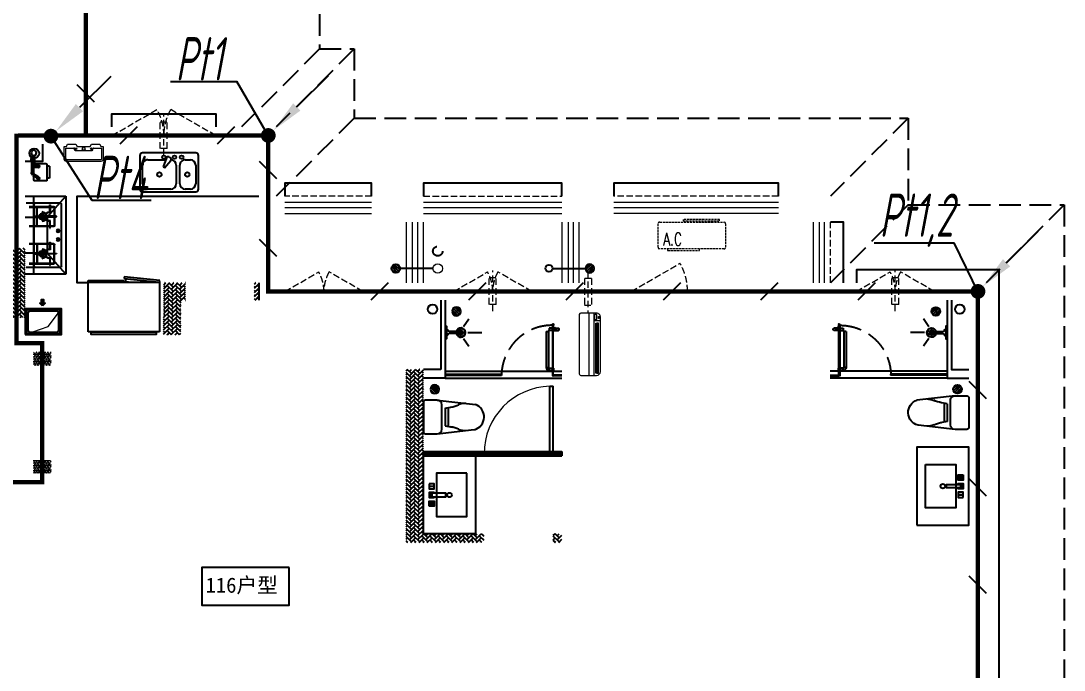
# Model space of a CAD drawing. Extents: x 3002737 to 4077523, y -995787 to -7267.
# Drawn here: x 3554704 to 3566754, y -780568 to -773071 of the extents above; entities that cross this region are included whole.
import ezdxf
from ezdxf.enums import TextEntityAlignment as Align

# ---------------------------------------------------------------- set-up
doc = ezdxf.new("R2010")
doc.units = 0
doc.header["$LTSCALE"] = 1000
doc.header["$MEASUREMENT"] = 0
for name, pattern in [('CENTER2', [1.125, 0.75, -0.125, 0.125, -0.125]), ('DASH', [0.35, 0.25, -0.1]), ('HIDDEN', [0.375, 0.25, -0.125])]:
    doc.linetypes.add(name, pattern=pattern)
doc.layers.get('0').update_dxf_attribs({"linetype": 'CONTINUOUS'})
for name, color, linetype in [('!!电气', 1, 'CONTINUOUS'), ('AH-FURNITURE', 1, 'CONTINUOUS'), ('CURTWALL', 4, 'CONTINUOUS'), ('DIM-照明', 7, 'CONTINUOUS'), ('IP-bath&kitchen-JOHNSON', 4, 'CONTINUOUS'), ('LVTRY', 252, 'CONTINUOUS'), ('LWIRE', 4, 'CONTINUOUS'), ('P-bath&kitchen-JOHNSON', 4, 'CONTINUOUS'), ('SHTLN', 4, 'CONTINUOUS'), ('VPIPE-中水', 122, 'CONTINUOUS'), ('VPIPE-凝结', 150, 'CONTINUOUS'), ('VPIPE-雨水', 4, 'DASH'), ('WIRE-接地', 2, 'CONTINUOUS'), ('保温', 6, 'CONTINUOUS'), ('卫生间', 6, 'CONTINUOUS'), ('建筑-排气道', 252, 'CONTINUOUS'), ('看线', 185, 'CONTINUOUS')]:
    doc.layers.add(name, color=color, linetype=linetype)
for name, color, linetype, lineweight in [('PUB_HATCH', 8, 'CONTINUOUS', 9), ('VPIPE-废水', 31, 'TG_F', 18), ('WINDOW', 146, 'CONTINUOUS', 20), ('平面-栏杆', 56, 'CONTINUOUS', 15), ('平面-看线', 252, 'CONTINUOUS', 15), ('平面-空调室内机', 176, 'CONTINUOUS', 9), ('平面-空调预留孔', 252, 'CONTINUOUS', 15), ('立面-洞口示意', 252, 'CONTINUOUS', 13)]:
    doc.layers.add(name, color=color, linetype=linetype, lineweight=lineweight)
doc.styles.add('_TCH_DIM', font='SIMPLEX', dxfattribs={"bigfont": 'GBCBIG'})
doc.styles.add('DIM_FONT', font='SIMPLEX', dxfattribs={"width": 0.7, "bigfont": 'GBCBIG'})
doc.styles.add('HZTXT', font='gbeitc.shx', dxfattribs={"width": 0.8, "height": 400, "bigfont": 'hztxt.shx'})
doc.styles.get("Standard").update_dxf_attribs({"font": 'gbenor.shx', "bigfont": 'gbcbig.shx'})
doc.styles.add('TG_LINETYPE', font='SIMPLEX', dxfattribs={"width": 0.8, "height": 3, "bigfont": 'HZTXT'})
doc.styles.add('黑体', font='simhei.ttf')
doc.linetypes.add('TG_F', pattern='A,2,-0.3,["F",TG_LINETYPE,S=0.1,R=0,X=-0.23,Y=-0.15],0', length=2.3)
pattern_1 = [(45, (0, 0), (0, 47.4157523), [100.584, -33.528]), (135, (23.708, 23.708), (3e-15, 47.4157523), [100.584, -33.528])]
pattern_2 = [(90, (0, 0), (-16.49778, 1e-15), [9.525, -19.05]), (210, (0, 0), (8.24889, -14.2874966), [9.525, -19.05]), (150, (6e-16, 9.525), (-8.24889, -14.2874966), [9.525, -19.05])]

# ---------------------------------------------------------------- blocks, each defined once
blk = doc.blocks.new('rrrrrrrrrrrra')
at = {"color": 8}
for p, q in [((253, 484), (-87, 484)), ((-112, 459), (-112, 324)), ((278, 324), (278, 459)), ((-112, 324), (-64, -103)), ((-59, 271), (224, 271)), ((278, 324), (228, -116)), ((-21, 232), (-34, 154)), ((191, 200), (-26, 200)), ((186, 232), (-21, 232)), ((186, 232), (199, 154))]:
    blk.add_line(p, q, dxfattribs=at)
for centre, radius, start, end in [((-87, 459), 25, 90, 180), ((253, 459), 25, 0, 90), ((-59, 324), 53.3, 180, 270), ((224, 324), 53.3, 270, 0), ((-323, 210), 294, 333.5369, 351.4828), ((488, 210), 294, 188.5172, 206.4631), ((149, -3), 224, 158.5202, 180), ((16, -3), 224, 0, 21.4798), ((84, -64), 153, 195.0773, 340.1181)]:
    blk.add_arc(centre, radius, start, end, dxfattribs=at)
blk = doc.blocks.new('A$C1E0F638F')
for points in [[(500, 435), (500, 85), (0, 85), (0, 435)], [(270, 30), (230, 30), (230, 195), (270, 195)], [(120, 0), (180, 0), (180, 60), (120, 60)], [(147, 55), (153, 55), (153, 5), (147, 5)], [(230, 30), (270, 30), (270, 10), (230, 10)], [(380, 0), (320, 0), (320, 60), (380, 60)], [(353, 55), (347, 55), (347, 5), (353, 5)]]:
    blk.add_lwpolyline(points, close=True)
blk.add_lwpolyline([(270, 60), (280, 60), (280, 0), (220, 0), (220, 60), (230, 60)])
blk.add_circle((250, 236), 26)
blk = doc.blocks.new('$lvtry$00000171')
for p, q in [((-74, 11), (-11, 74)), ((-70, -27), (27, 70)), ((-53, -53), (53, 53)), ((-27, -70), (70, 27)), ((11, -74), (74, -11))]:
    blk.add_line(p, q)
blk.add_circle((0, 0), 75)
blk.add_point((0, 0))
blk = doc.blocks.new('A$C5DCB2F21')
at = {"layer": 'IP-bath&kitchen-JOHNSON', "color": 8}
for p, q in [((74, 0), (-74, 0)), ((-10, -174), (-10, -49)), ((11, -174), (11, -49)), ((-68, -213), (-158, -275)), ((68, -213), (158, -275)), ((0, -261), (0, -425))]:
    blk.add_line(p, q, dxfattribs=at)
blk.add_lwpolyline([(74, 0), (74, -16), (-74, -16), (-74, 0)], dxfattribs=at)
for points in [[(-26, -31, -0.364142), (-38, -16, -0.020495)], [(-10, -49, 0.214893), (-26, -31, 7.649644)], [(11, -49, -0.21439), (26, -31, -7.649644)], [(26, -31, 0.364142), (38, -16, 0.020495)]]:
    blk.add_lwpolyline(points, format="xyb", dxfattribs=at)
blk.add_arc((0, -174), 10.5, 180, 0, dxfattribs=at)
for centre, major_axis, ratio, start_param, end_param in [((0, -181), (53.6, 0), 0.987577, 1.76809, 7.656688), ((0, -179), (-51, 0), 0.990052, -1.36297, 4.504563), ((0, -178), (-26.8, 0), 0.994812, -1.167677, 4.309269), ((-12, -165), (0, 1.43), 0.85, -1.570796, 4.712389), ((-12, -189), (0, 1.43), 0.85, 4.712389, 10.995574), ((12, -165), (0, 1.43), 0.85, 4.712389, 10.995574), ((12, -189), (0, 1.43), 0.85, 4.712389, 10.995574)]:
    blk.add_ellipse(centre, major_axis=major_axis, ratio=ratio, start_param=start_param, end_param=end_param, dxfattribs=at)
blk = doc.blocks.new('GDGDRGDGRD')
blk.add_hatch(color=252).paths.add_polyline_path([(491782, 524769), (491781, 524772), (491773, 524768), (491774, 524766)])
at = {"color": 252}
for p, q in [((491771, 524768), (491783, 524773)), ((491772, 524768), (491772, 524768)), ((491772, 524768), (491774, 524765)), ((491783, 524761), (491772, 524761)), ((491783, 524760), (491772, 524760)), ((491772, 524752), (491774, 524751)), ((491774, 524751), (491772, 524751)), ((491773, 524760), (491773, 524740)), ((491774, 524765), (491783, 524769)), ((491778, 524771), (491778, 524732)), ((491783, 524752), (491781, 524752)), ((491781, 524752), (491783, 524752)), ((491782, 524772), (491783, 524773)), ((491782, 524772), (491783, 524769)), ((491783, 524760), (491783, 524739))]:
    blk.add_line(p, q, dxfattribs=at)
for centre, radius, start, end in [((491784, 524755), 13.5, 155.1524, 208.9779), ((491772, 524767), 1, 111.5266, 175.7652), ((491791, 524767), 20.5, 177.9915, 196.9003), ((491772, 524767), 0.5, 112.733, 178.0542), ((491791, 524767), 19.5, 177.4658, 196.2484), ((491786, 524755), 14.6, 161.8973, 193.7147), ((491781, 524753), 9.42, 188.0154, 204.2283), ((491772, 524749), 0.5, 208.9779, 24.2283), ((491772, 524754), 11.7, 335.4186, 349.5177), ((491783, 524749), 0.5, 155.4186, 330.1502), ((491783, 524772), 0.5, 340.7609, 112.533), ((491783, 524772), 1.17, 340.0401, 112.533), ((491804, 524765), 20.6, 160.0401, 190.8473), ((491807, 524764), 24, 160.7609, 187.0487), ((491772, 524755), 13.4, 330.1502, 25.0815), ((491771, 524755), 12.4, 343.9451, 21.3478)]:
    blk.add_arc(centre, radius, start, end, dxfattribs=at)
blk.add_open_spline([(491773, 524740), (491773, 524740), (491775, 524738), (491778, 524742), (491781, 524740), (491783, 524739)], degree=3, knots=[0, 0, 0, 0, 3.066329, 6.218313, 11.124135, 11.124135, 11.124135, 11.124135])
at = {"layer": 'IP-bath&kitchen-JOHNSON', "color": 252}
for p, q in [((490533, 524228), (491883, 524228)), ((490533, 524193), (491183, 524193)), ((490533, 524183), (491183, 524183)), ((491183, 524183), (491183, 524193)), ((491883, 524183), (491783, 524183)), ((491783, 524173), (491783, 524183)), ((490533, 524148), (491883, 524148)), ((491883, 524173), (491783, 524173))]:
    blk.add_line(p, q, dxfattribs=at)
for points in [[(490533, 525048), (490533, 524148), (490283, 524148)], [(490483, 525048), (490483, 524248), (490283, 524248)]]:
    blk.add_lwpolyline(points, dxfattribs=at)
at = {"layer": 'LVTRY', "color": 252}
blk.add_lwpolyline([(490883, 522448), (490283, 522448), (490283, 523348), (490883, 523348)], close=True, dxfattribs=at)
at = {"layer": 'P-bath&kitchen-JOHNSON', "color": 252}
for p, q in [((491699, 524687), (491699, 524271)), ((491699, 524687), (491725, 524687)), ((491725, 524687), (491725, 524271)), ((491735, 524723), (491735, 524697)), ((491767, 524723), (491735, 524723)), ((491767, 524697), (491735, 524697)), ((491772, 524735), (491779, 524735)), ((491772, 524706), (491772, 524735)), ((491772, 524706), (491779, 524706)), ((491775, 524735), (491778, 524733)), ((491775, 524716), (491775, 524735)), ((491775, 524725), (491775, 524706)), ((491775, 524706), (491778, 524708)), ((491778, 524718), (491778, 524733)), ((491778, 524718), (491778, 524708)), ((491779, 524735), (491781, 524734)), ((491779, 524733), (491779, 524735)), ((491779, 524708), (491779, 524706)), ((491779, 524706), (491781, 524707)), ((491781, 524733), (491781, 524734)), ((491781, 524708), (491781, 524707)), ((491789, 524723), (491843, 524723)), ((491789, 524697), (491843, 524697)), ((491794, 524735), (491797, 524735)), ((491794, 524735), (491794, 524706)), ((491794, 524706), (491797, 524706)), ((491797, 524735), (491799, 524733)), ((491797, 524735), (491797, 524718)), ((491797, 524706), (491797, 524723)), ((491797, 524706), (491799, 524708)), ((491799, 524708), (491799, 524733)), ((491820, 524697), (491820, 524723)), ((491699, 524271), (491725, 524271)), ((491735, 524235), (491735, 524261)), ((491735, 524261), (491767, 524261)), ((491735, 524235), (491767, 524235)), ((491769, 524263), (491767, 524261)), ((491767, 524261), (491767, 524235)), ((491769, 524233), (491767, 524235)), ((491769, 524263), (491769, 524233)), ((491772, 524263), (491769, 524263)), ((491772, 524233), (491769, 524233)), ((491772, 524263), (491772, 524233)), ((491784, 524263), (491786, 524263)), ((491784, 524233), (491784, 524263)), ((491784, 524233), (491786, 524233)), ((491786, 524233), (491786, 524263)), ((491786, 524263), (491788, 524261)), ((491788, 524235), (491788, 524261))]:
    blk.add_line(p, q, dxfattribs=at)
blk.add_lwpolyline([(491783, 524173), (491783, 524760), (491773, 524760), (491773, 524173)], close=True, dxfattribs=at)
at = {"layer": 'P-bath&kitchen-JOHNSON', "color": 252, "linetype": 'DASH'}
blk.add_arc((491769, 524171), 586, 89.7967, 179.3922, dxfattribs=at)
at = {"layer": 'P-bath&kitchen-JOHNSON', "color": 252}
blk.add_arc((491835, 524710), 15.3, 304.053, 55.9616, dxfattribs=at)
for centre, major_axis, start_param, end_param in [((491735, 524687), (0, 10.4), 0, 1.570796), ((491735, 524271), (0, 35.7), 1.570796, 3.141593), ((491735, 524271), (0, 10.4), 1.570796, 3.141593)]:
    blk.add_ellipse(centre, major_axis=major_axis, ratio=1, start_param=start_param, end_param=end_param, dxfattribs=at)
at = {"layer": 'IP-bath&kitchen-JOHNSON', "color": 252, "rotation": 90.008488524447}
blk.add_blockref('A$C5DCB2F21', (490533, 524673), dxfattribs=at)
at = {"layer": 'LVTRY', "color": 252, "xscale": -0.6666666667107826, "yscale": 0.6666666667107826}
for p in [(490663, 524918), (490413, 524018)]:
    blk.add_blockref('$lvtry$00000171', p, dxfattribs=at)
at = {"layer": 'LVTRY', "color": 252, "extrusion": (0, 0, -1), "xscale": -1, "zscale": -1, "rotation": 270}
blk.add_blockref('rrrrrrrrrrrra', (-490766, 523666), dxfattribs=at)
at = {"layer": 'LVTRY', "color": 252, "xscale": -1, "rotation": 270}
blk.add_blockref('A$C1E0F638F', (490347, 522649), dxfattribs=at)
blk = doc.blocks.new('rtyg7uyhg')
at = {"layer": 'LVTRY'}
for p, q in [((193590, 45458), (193590, 45069)), ((194235, 45489), (193621, 45489)), ((193896, 45430), (193858, 45326)), ((193926, 45440), (193940, 45432)), ((194265, 45069), (194265, 45458)), ((193621, 45131), (193621, 45346)), ((193682, 45407), (193888, 45407)), ((193858, 45326), (193875, 45316)), ((193875, 45316), (193946, 45401)), ((194010, 45346), (194010, 45131)), ((194051, 45131), (194051, 45346)), ((194112, 45407), (194173, 45407)), ((194235, 45346), (194235, 45131)), ((193948, 45069), (193682, 45069)), ((194173, 45069), (194112, 45069)), ((193621, 45039), (194235, 45039))]:
    blk.add_line(p, q, dxfattribs=at)
for centre, radius in [((193866, 45438), 20.5), ((193989, 45438), 20.5), ((194071, 45438), 20.5), ((193815, 45238), 25.6), ((194137, 45238), 25.6)]:
    blk.add_circle(centre, radius, dxfattribs=at)
for centre, radius, start, end in [((193621, 45458), 30.7, 90, 180), ((193916, 45423), 20.5, 60, 159.4623), ((193930, 45414), 20.5, 320.5377, 60), ((194235, 45458), 30.7, 360, 90), ((193682, 45346), 61.4, 90, 180), ((193948, 45346), 61.4, 360, 90), ((194112, 45346), 61.4, 90, 180), ((194173, 45346), 61.4, 360, 90), ((193621, 45069), 30.7, 180, 270), ((193682, 45131), 61.4, 180, 270), ((193948, 45131), 61.4, 270, 360), ((194112, 45131), 61.4, 180, 270), ((194173, 45131), 61.4, 270, 360), ((194235, 45069), 30.7, 270, 360)]:
    blk.add_arc(centre, radius, start, end, dxfattribs=at)
at = {"layer": 'LVTRY', "style": 'DIM_FONT', "width": 0.8, "flags": 9}
for tag in ['YSIZE', 'XSIZE']:
    blk.add_attdef(tag, (193928, 45488), '', height=0.5, rotation=90, dxfattribs=at)
blk = doc.blocks.new('A$C60D053AF')
at = {"layer": 'AH-FURNITURE', "color": 8}
for p, q in [((233, -90), (128, -90)), ((233, -110), (128, -110)), ((193, -71), (328, -71)), ((193, -91), (328, -91)), ((342, -97), (370, -143)), ((356, -83), (384, -129)), ((245, -129), (245, -122)), ((265, -129), (265, -122)), ((255, -281), (255, -251)), ((255, -281), (393, -281)), ((393, -281), (393, -251))]:
    blk.add_line(p, q, dxfattribs=at)
for points in [[(170, -68, 1), (170, -94), (193, -94), (193, -68)], [(234, -251), (414, -251, 0.414214), (424, -241), (424, -111, 0.414214), (414, -101), (234, -101, 0.414214), (224, -111), (224, -241, 0.414214)], [(268, -122), (268, -107, 0.414214), (248, -87), (233, -87), (233, -113), (242, -113), (242, -122)], [(242, -152, 1), (268, -152), (268, -129), (242, -129)], [(384, -161, 1), (402, -143), (386, -127), (368, -145)]]:
    blk.add_lwpolyline(points, format="xyb", close=True, dxfattribs=at)
for centre, radius in [((100, -100), 30), ((255, -152), 15), ((255, -152), 10), ((393, -152), 15), ((393, -152), 10)]:
    blk.add_circle(centre, radius, dxfattribs=at)
for radius in [40, 20]:
    blk.add_arc((328, -111), radius, 45, 90, dxfattribs=at)
blk = doc.blocks.new('A-Kitchen-7')
at = {"layer": 'LVTRY'}
for p, q in [((-519, 780), (-7, 834)), ((-515, 756), (-519, 780)), ((-4, 811), (-515, 756)), ((515, 756), (-515, 756)), ((-515, 756), (-515, 40)), ((-486, 761), (-485, 756)), ((-29, 767), (-112, 756)), ((-29, 767), (-35, 806)), ((-7, 834), (-4, 811)), ((515, 780), (0, 780)), ((0, 756), (0, 780)), ((515, 756), (515, 780)), ((515, 40), (515, 756)), ((-515, 40), (515, 40))]:
    blk.add_line(p, q, dxfattribs=at)
blk.add_lwpolyline([(-469, 40), (-469, 0), (469, 0), (469, 40)], close=True, dxfattribs=at)
blk = doc.blocks.new('FRSDFDGDGDRGDR')
at = {"layer": '平面-空调预留孔', "color": 252}
for p, q in [((699612, 775044), (699612, 775441)), ((699619, 775448), (699746, 775448)), ((699746, 775448), (699746, 775355)), ((699720, 775342), (699720, 775143)), ((699727, 775349), (699740, 775349)), ((699727, 775136), (699740, 775136)), ((699746, 775130), (699746, 775037)), ((699746, 775037), (699619, 775037))]:
    blk.add_line(p, q, dxfattribs=at)
blk.add_lwpolyline([(699766, 775167), (699793, 775154), (699793, 775057), (699766, 775044), (699766, 775018), (699619, 775018, -0.414214), (699593, 775044), (699593, 775441, -0.414214), (699619, 775468), (699766, 775468), (699766, 775441), (699793, 775428), (699793, 775332), (699766, 775318)], format="xyb", close=True, dxfattribs=at)
for centre, radius in [((699740, 775332), 10.6), ((699740, 775243), 15.8), ((699740, 775154), 10.6)]:
    blk.add_circle(centre, radius, dxfattribs=at)
for centre, start, end in [((699619, 775441), 90, 180), ((699727, 775342), 90, 180), ((699740, 775355), 270, 360), ((699727, 775143), 180, 270), ((699740, 775130), 0, 90), ((699619, 775044), 180, 270)]:
    blk.add_arc(centre, 6.6, start, end, dxfattribs=at)
blk = doc.blocks.new('*U153')
h = blk.add_hatch(color=5)
h.set_gradient(color1=(0, 0, 255), rotation=180, tint=1)
h.paths.add_polyline_path([(0, 0), (-6.35, -6.35), (-6.35, -2.159), (-15, -2.159), (-15, 2.159), (-6.35, 2.159), (-6.35, 6.35)])
at = {"color": 0, "linetype": 'Continuous'}
blk.add_lwpolyline([(0, 0), (-6.35, -6.35), (-6.35, -2.159), (-15, -2.159), (-15, 2.159), (-6.35, 2.159), (-6.35, 6.35)], close=True, dxfattribs=at)
blk = doc.blocks.new('GDGDRGDRGRD')
at = {"layer": 'PUB_HATCH'}
blk.add_hatch(color=252, dxfattribs=at).paths.add_polyline_path([(430320, 370174), (430320, 370444), (430180, 370444), (430180, 370429), (430285, 370429), (430305, 370409), (430305, 370209), (430285, 370189), (429965, 370189), (429945, 370209), (429945, 370409), (429965, 370429), (430070, 370429), (430070, 370444), (429930, 370444), (429930, 370174)])
at = {"layer": 'LVTRY', "color": 251}
for p, q in [((430081, 371515), (429865, 371758)), ((430335, 371758), (429865, 371758)), ((429865, 371758), (429865, 370858)), ((430235, 370858), (430235, 371758)), ((430335, 371515), (430081, 371515)), ((430081, 371515), (430081, 371100)), ((429865, 370858), (430081, 371100)), ((430081, 371100), (430335, 371100)), ((429865, 370858), (430335, 370858))]:
    blk.add_line(p, q, dxfattribs=at)
at = {"layer": 'LVTRY'}
for p, q in [((429915, 370948), (429915, 371668)), ((429925, 371678), (430325, 371678)), ((429995, 371628), (429995, 371418)), ((430000, 371628), (430000, 371418)), ((430290, 371638), (430005, 371638)), ((430290, 371633), (430005, 371633)), ((430045, 371658), (430045, 371568)), ((430050, 371658), (430045, 371658)), ((430050, 371568), (430050, 371658)), ((430195, 371418), (430195, 371628)), ((430200, 371418), (430200, 371628)), ((430235, 371668), (430235, 370948)), ((429975, 371526), (430102, 371526)), ((429975, 371521), (429975, 371526)), ((430102, 371521), (429975, 371521)), ((430045, 371568), (430050, 371568)), ((430220, 371526), (430092, 371526)), ((430092, 371526), (430092, 371521)), ((430092, 371521), (430220, 371521)), ((430102, 371526), (430102, 371521)), ((430220, 371521), (430220, 371526)), ((430235, 371100), (430235, 371515)), ((430005, 371413), (430290, 371413)), ((430005, 371408), (430290, 371408)), ((430045, 371388), (430045, 371478)), ((430045, 371478), (430050, 371478)), ((430050, 371388), (430045, 371388)), ((430050, 371478), (430050, 371388)), ((429935, 371358), (429974, 371358)), ((429955, 371339), (429955, 371378)), ((429955, 371239), (429955, 371278)), ((429935, 371258), (429974, 371258)), ((429995, 370988), (429995, 371198)), ((430000, 370988), (430000, 371198)), ((430005, 371208), (430290, 371208)), ((430005, 371203), (430290, 371203)), ((430045, 371228), (430045, 371138)), ((430050, 371228), (430045, 371228)), ((430050, 371138), (430050, 371228)), ((430195, 371198), (430195, 370988)), ((430200, 371198), (430200, 370988)), ((430102, 371096), (429975, 371096)), ((429975, 371096), (429975, 371091)), ((429975, 371091), (430102, 371091)), ((430045, 371138), (430050, 371138)), ((430045, 370958), (430045, 371048)), ((430045, 371048), (430050, 371048)), ((430050, 371048), (430050, 370958)), ((430092, 371091), (430092, 371096)), ((430092, 371096), (430220, 371096)), ((430220, 371091), (430092, 371091)), ((430102, 371091), (430102, 371096)), ((430220, 371096), (430220, 371091)), ((430325, 370938), (429925, 370938)), ((430290, 370983), (430005, 370983)), ((430290, 370978), (430005, 370978)), ((430050, 370958), (430045, 370958))]:
    blk.add_line(p, q, dxfattribs=at)
at = {"layer": 'LVTRY', "color": 252}
for p, q in [((430070, 370429), (430070, 370444)), ((430180, 370429), (430180, 370444))]:
    blk.add_line(p, q, dxfattribs=at)
at = {"layer": 'LVTRY'}
blk.add_lwpolyline([(429609, 370758), (429735, 370758), (429735, 371758), (427635, 371758)], dxfattribs=at)
at = {"layer": 'LVTRY', "color": 252}
for points in [[(430335, 370159), (429915, 370159), (429915, 370459), (430335, 370459)], [(430320, 370174), (429930, 370174), (429930, 370444), (430320, 370444)], [(429965, 370429), (430285, 370429), (430305, 370409), (430305, 370209), (430285, 370189), (429965, 370189), (429945, 370209), (429945, 370409), (429965, 370429)]]:
    blk.add_lwpolyline(points, close=True, dxfattribs=at)
at = {"layer": 'LVTRY'}
for centre, radius in [((430147, 371523), 29.7), ((430147, 371523), 11.7), ((429955, 371358), 17), ((429955, 371258), 17), ((430147, 371093), 29.7), ((430147, 371093), 11.7)]:
    blk.add_circle(centre, radius, dxfattribs=at)
for centre, radius, start, end in [((429925, 371668), 10, 90, 180), ((430005, 371628), 10, 90, 180), ((430005, 371628), 5, 90, 180), ((430190, 371628), 10, 0, 90), ((430190, 371628), 5, 0, 90), ((430225, 371668), 10, 0, 90), ((430047, 371523), 56.7, 2.2742, 87.7258), ((430047, 371523), 52.2, 2.4704, 87.5296), ((430047, 371523), 56.7, 272.2742, 357.7258), ((430047, 371523), 52.2, 272.4704, 357.5296), ((430147, 371523), 56.7, 92.2742, 177.7258), ((430147, 371523), 56.7, 182.2742, 267.7258), ((430147, 371523), 52.2, 92.4704, 177.5296), ((430147, 371523), 52.2, 182.4704, 267.5296), ((430005, 371418), 10, 180, 270), ((430005, 371418), 5, 180, 270), ((430190, 371418), 5, 270, 0), ((430190, 371418), 10, 270, 0), ((430005, 371198), 10, 90, 180), ((430005, 371198), 5, 90, 180), ((430047, 371093), 56.7, 2.2742, 87.7258), ((430047, 371093), 52.2, 2.4704, 87.5296), ((430147, 371093), 56.7, 92.2742, 177.7258), ((430147, 371093), 52.2, 92.4704, 177.5296), ((430190, 371198), 10, 0, 90), ((430190, 371198), 5, 0, 90), ((430047, 371093), 56.7, 272.2742, 357.7258), ((430047, 371093), 52.2, 272.4704, 357.5296), ((430147, 371093), 56.7, 182.2742, 267.7258), ((430147, 371093), 52.2, 182.4704, 267.5296), ((429925, 370948), 10, 180, 270), ((430005, 370988), 10, 180, 270), ((430005, 370988), 5, 180, 270), ((430190, 370988), 5, 270, 0), ((430190, 370988), 10, 270, 0), ((430225, 370948), 10, 270, 0)]:
    blk.add_arc(centre, radius, start, end, dxfattribs=at)
at = {"layer": '立面-洞口示意', "color": 252}
blk.add_lwpolyline([(430335, 370159), (430071, 370253), (429915, 370459)], dxfattribs=at)
at = {"xscale": -1, "rotation": 270}
blk.add_blockref('FRSDFDGDGDRGDR', (-345583, -327434), dxfattribs=at)
at = {"xscale": -1}
blk.add_blockref('rtyg7uyhg', (622600, 326770), dxfattribs=at)
at = {"rotation": 270}
blk.add_blockref('A$C60D053AF', (430335, 372358), dxfattribs=at)
at = {"layer": 'LVTRY', "color": 1, "extrusion": (0, 0, -1), "xscale": -0.7999999999883585, "yscale": 0.7999999999883585, "zscale": -0.7999999999883585}
blk.add_blockref('A-Kitchen-7', (-429197, 370159), dxfattribs=at)
at = {"layer": '建筑-排气道', "xscale": -5, "yscale": 5, "zscale": 5, "rotation": 90}
blk.add_blockref('*U153', (430135, 370491), dxfattribs=at)
blk = doc.blocks.new('GDFGDGRD')
at = {"layer": '保温', "linetype": 'ByBlock', "ltscale": 10}
h = blk.add_hatch(dxfattribs=at)
h.set_pattern_fill('AR-HBONE', color=251, scale=55)
h.set_pattern_definition(pattern_1)
h.paths.add_polyline_path([(431617, 372624), (431817, 372624), (431817, 373424), (431617, 373424)])
h = blk.add_hatch(dxfattribs=at)
h.set_pattern_fill('AR-HBONE', color=251, scale=55)
h.set_pattern_definition(pattern_1)
h.paths.add_polyline_path([(428967, 372824), (428967, 373024), (428917, 373024), (428917, 372824)])
h = blk.add_hatch(dxfattribs=at)
h.set_pattern_fill('AR-HBONE', color=251, scale=55)
h.set_pattern_definition(pattern_1)
h.paths.add_polyline_path([(429817, 372824), (429817, 373024), (429767, 373024), (429767, 372824)])
h = blk.add_hatch(dxfattribs=at)
h.set_pattern_fill('AR-HBONE', color=251, scale=55)
h.set_pattern_definition(pattern_1)
h.paths.add_polyline_path([(430018, 372424), (430017, 373024), (429817, 373024), (429818, 372424)])
at = {"layer": '保温', "linetype": 'Continuous', "ltscale": 10}
h = blk.add_hatch(dxfattribs=at)
h.set_pattern_fill('HEX', color=251, scale=10, angle=90, style=0)
h.set_pattern_definition(pattern_2)
h.paths.add_polyline_path([(431317, 372074), (431517, 372074), (431517, 372224), (431317, 372224)])
at = {"layer": '保温', "linetype": 'ByBlock', "ltscale": 10}
h = blk.add_hatch(dxfattribs=at)
h.set_pattern_fill('AR-HBONE', color=251, scale=55)
h.set_pattern_definition(pattern_1)
h.paths.add_polyline_path([(427217, 370024), (427217, 372024), (427017, 372024), (427017, 370024)])
at = {"layer": '保温', "linetype": 'Continuous', "ltscale": 10}
h = blk.add_hatch(dxfattribs=at)
h.set_pattern_fill('HEX', color=251, scale=10, angle=90, style=0)
h.set_pattern_definition(pattern_2)
h.paths.add_polyline_path([(431317, 370824), (431517, 370824), (431517, 370974), (431317, 370974)])
at = {"layer": '保温', "linetype": 'ByBlock', "ltscale": 10}
h = blk.add_hatch(dxfattribs=at)
h.set_pattern_fill('AR-HBONE', color=251, scale=55)
h.set_pattern_definition(pattern_1)
h.paths.add_polyline_path([(425517, 370024), (425517, 370124), (425417, 370124), (425417, 370024)])
h = blk.add_hatch(dxfattribs=at)
h.set_pattern_fill('AR-HBONE', color=251, scale=55)
h.set_pattern_definition(pattern_1)
h.paths.add_polyline_path([(427017, 370024), (427017, 370124), (426317, 370124), (426317, 370024)])
at = {"layer": '保温', "color": 251, "linetype": 'ByBlock', "ltscale": 10}
blk.add_line((428917, 373024), (428917, 372824), dxfattribs=at)
blk = doc.blocks.new('A$C001338C2')
at = {"color": 8}
for p, q in [((845, 304), (55, 304)), ((109, 215), (109, 304)), ((0, 249), (0, 22)), ((900, 22), (900, 249)), ((22, 0), (878, 0))]:
    blk.add_line(p, q, dxfattribs=at)
at = {"color": 8, "lineweight": 5}
for p, q in [((900, 215), (0, 215)), ((865, 279), (144, 279)), ((144, 279), (144, 266)), ((387, 279), (144, 279)), ((144, 279), (144, 253)), ((144, 266), (865, 266)), ((144, 240), (144, 253)), ((144, 253), (865, 253)), ((865, 240), (144, 240)), ((387, 240), (387, 279)), ((622, 240), (387, 240)), ((865, 279), (622, 279)), ((622, 279), (622, 240)), ((865, 253), (865, 279)), ((865, 266), (865, 240)), ((900, 143), (0, 143))]:
    blk.add_line(p, q, dxfattribs=at)
at = {"color": 8}
for points in [[(89, 226), (22, 226, -0.414214), (17, 232), (17, 243, -0.414214), (22, 249), (89, 249, -0.414214), (95, 243), (95, 232, -0.414214)], [(73, 275), (57, 275, -0.414214), (51, 281), (51, 283, -0.414214), (57, 289), (73, 289, -0.414214), (79, 283), (79, 281, -0.414214)]]:
    blk.add_lwpolyline(points, format="xyb", close=True, dxfattribs=at)
for centre, radius, start, end in [((55, 249), 55, 90, 180), ((845, 249), 55, 360, 90), ((22, 22), 22, 180, 270), ((878, 22), 22, 270, 360)]:
    blk.add_arc(centre, radius, start, end, dxfattribs=at)
blk = doc.blocks.new('dongkong')
at = {"layer": '平面-空调预留孔', "color": 8, "linetype": 'HIDDEN', "ltscale": 0.3}
for p, q in [((-603796, 210900), (-603796, 210431)), ((-603836, 210821), (-603836, 210511)), ((-603836, 210821), (-603756, 210821)), ((-603756, 210821), (-603756, 210511))]:
    blk.add_line(p, q, dxfattribs=at)
blk.add_lwpolyline([(-603756, 210511), (-603836, 210511)], dxfattribs=at)
blk = doc.blocks.new('DSGDFGF')
blk.add_hatch(color=252).paths.add_polyline_path([(677792, 343576), (677791, 343579), (677783, 343575), (677784, 343572)])
at = {"color": 252}
for p, q in [((677781, 343575), (677793, 343580)), ((677782, 343575), (677782, 343575)), ((677782, 343575), (677784, 343572)), ((677793, 343568), (677782, 343568)), ((677793, 343567), (677782, 343567)), ((677782, 343567), (677782, 343547)), ((677782, 343559), (677784, 343558)), ((677784, 343558), (677782, 343558)), ((677784, 343572), (677793, 343576)), ((677787, 343578), (677787, 343539)), ((677791, 343579), (677793, 343580)), ((677791, 343579), (677793, 343576)), ((677793, 343559), (677791, 343558)), ((677791, 343558), (677793, 343558)), ((677792, 343567), (677792, 343545)), ((676441, 342779), (676376, 342844)), ((676458, 342790), (676387, 342861)), ((676469, 342807), (676404, 342872)), ((676472, 342832), (676429, 342875)), ((677752, 342860), (677792, 342860)), ((677752, 342080), (677752, 342860)), ((677792, 342080), (677792, 342860)), ((676415, 342776), (676373, 342818)), ((676292, 342675), (676292, 342335)), ((676452, 342700), (676317, 342700)), ((676452, 342700), (676892, 342650)), ((676505, 342363), (676505, 342647)), ((676544, 342608), (676622, 342622)), ((676544, 342608), (676544, 342402)), ((676576, 342614), (676576, 342396)), ((676452, 342310), (676879, 342359)), ((676544, 342402), (676622, 342388)), ((676317, 342310), (676452, 342310)), ((677792, 342080), (677752, 342080))]:
    blk.add_line(p, q, dxfattribs=at)
for points in [[(676792, 341855), (676442, 341855), (676442, 341356), (676792, 341356)], [(676357, 341735), (676357, 341675), (676417, 341675), (676417, 341735)], [(676412, 341708), (676412, 341702), (676362, 341702), (676362, 341708)], [(676387, 341585), (676387, 341625), (676367, 341625), (676367, 341585)], [(676387, 341625), (676387, 341585), (676552, 341585), (676552, 341625)], [(676357, 341475), (676357, 341535), (676417, 341535), (676417, 341475)], [(676412, 341502), (676412, 341508), (676362, 341508), (676362, 341502)]]:
    blk.add_lwpolyline(points, close=True, dxfattribs=at)
blk.add_lwpolyline([(676417, 341625), (676417, 341635), (676357, 341635), (676357, 341575), (676417, 341575), (676417, 341585)], dxfattribs=at)
blk.add_circle((676593, 341605), 26, dxfattribs=at)
for centre, radius, start, end in [((677781, 343574), 1, 111.5266, 175.7652), ((677801, 343574), 20.5, 177.9915, 196.9003), ((677793, 343562), 13.5, 155.1524, 208.9779), ((677782, 343574), 0.5, 112.733, 178.0542), ((677801, 343574), 19.5, 177.4658, 196.2484), ((677796, 343562), 14.6, 161.8973, 193.7147), ((677791, 343560), 9.42, 188.0154, 204.2283), ((677782, 343556), 0.5, 208.9779, 24.2283), ((677816, 343571), 24, 160.7609, 187.0487), ((677781, 343561), 11.7, 335.4186, 349.5177), ((677792, 343555), 0.5, 155.4186, 330.1502), ((677793, 343579), 0.5, 340.7609, 112.533), ((677793, 343579), 1.17, 340.0401, 112.533), ((677814, 343571), 20.6, 160.0401, 190.8473), ((677781, 343562), 13.4, 330.1502, 25.0815), ((677781, 343562), 12.4, 343.9451, 21.3478), ((676317, 342675), 25, 90, 180), ((676452, 342647), 53.3, 0, 90), ((676566, 342910), 294, 278.5172, 296.4631), ((676779, 342439), 224, 90, 111.4798), ((676840, 342506), 153, 285.0773, 70.1181), ((676452, 342363), 53.3, 270, 0), ((676566, 342100), 294, 63.5369, 81.4828), ((676779, 342572), 224, 248.5202, 270), ((676317, 342335), 25, 180, 270)]:
    blk.add_arc(centre, radius, start, end, dxfattribs=at)
at = {"color": 252, "lineweight": 13}
blk.add_arc((677772, 342080), 780, 91.4693, 180, dxfattribs=at)
at = {"color": 252, "extrusion": (0, 0, -1)}
blk.add_ellipse((676422, 342825), major_axis=(-35.4, 35.4), ratio=1, start_param=5.497787, end_param=11.780972, dxfattribs=at)
at = {"color": 252}
blk.add_open_spline([(677782, 343547), (677783, 343546), (677785, 343545), (677788, 343549), (677791, 343547), (677792, 343545)], degree=3, knots=[0, 0, 0, 0, 3.066329, 6.218313, 11.124135, 11.124135, 11.124135, 11.124135], dxfattribs=at)
blk.add_point((676422, 342825), dxfattribs=at)
at = {"layer": 'CURTWALL', "color": 252}
for p, q in [((676292, 342105), (677892, 342105)), ((676292, 342105), (676292, 342055)), ((677892, 342105), (677892, 342055)), ((676292, 342089), (677892, 342089)), ((676292, 342072), (677892, 342072)), ((676292, 342055), (677892, 342055))]:
    blk.add_line(p, q, dxfattribs=at)
at = {"layer": 'IP-bath&kitchen-JOHNSON', "color": 252}
for p, q in [((676492, 343855), (676492, 343055)), ((676542, 343855), (676542, 342955)), ((676542, 343554), (676542, 343407)), ((676755, 343549), (676817, 343638)), ((676716, 343491), (676592, 343491)), ((676716, 343470), (676592, 343470)), ((676804, 343480), (676967, 343480)), ((676756, 343412), (676817, 343323)), ((676492, 343055), (676292, 343055)), ((676542, 342955), (676292, 342955)), ((676542, 343035), (677892, 343035)), ((676542, 343000), (677192, 343000)), ((676542, 342990), (677192, 342990)), ((676542, 342955), (677892, 342955)), ((677192, 342990), (677192, 343000)), ((677892, 342990), (677792, 342990)), ((677792, 342980), (677792, 342990)), ((677892, 342980), (677792, 342980))]:
    blk.add_line(p, q, dxfattribs=at)
blk.add_lwpolyline([(676542, 343554), (676558, 343554), (676558, 343407), (676542, 343407)], dxfattribs=at)
for points in [[(676573, 343507, 0.364142), (676558, 343518, 0.020495)], [(676573, 343454, -0.364142), (676558, 343443, -0.020495)], [(676592, 343491, -0.21439), (676573, 343507, -7.649644)], [(676592, 343470, 0.214893), (676573, 343454, 7.649644)]]:
    blk.add_lwpolyline(points, format="xyb", dxfattribs=at)
blk.add_arc((676716, 343480), 10.5, 270.0085, 90.0085, dxfattribs=at)
for centre, major_axis, ratio, start_param, end_param in [((676724, 343480), (0, 53.6), 0.987577, 1.76809, 7.656688), ((676721, 343480), (0, -51), 0.990052, -1.36297, 4.504563), ((676720, 343480), (0, -26.8), 0.994812, -1.167677, 4.309269), ((676707, 343493), (-1.43, 0), 0.85, 4.712389, 10.995574), ((676707, 343468), (-1.43, 0), 0.85, -1.570796, 4.712389), ((676732, 343493), (-1.43, 0), 0.85, 4.712389, 10.995574), ((676732, 343468), (-1.43, 0), 0.85, 4.712389, 10.995574)]:
    blk.add_ellipse(centre, major_axis=major_axis, ratio=ratio, start_param=start_param, end_param=end_param, dxfattribs=at)
at = {"layer": 'LVTRY', "color": 252}
for p, q in [((676292, 341155), (676292, 342055)), ((676292, 342055), (676892, 342055)), ((676892, 342055), (676892, 341155)), ((676892, 341155), (676292, 341155))]:
    blk.add_line(p, q, dxfattribs=at)
at = {"layer": 'P-bath&kitchen-JOHNSON', "color": 252}
for p, q in [((677792, 343567), (677782, 343567)), ((677782, 343567), (677782, 342980)), ((677792, 342980), (677792, 343567)), ((677709, 343494), (677709, 343078)), ((677709, 343494), (677735, 343494)), ((677735, 343494), (677735, 343078)), ((677745, 343529), (677745, 343504)), ((677777, 343529), (677745, 343529)), ((677777, 343504), (677745, 343504)), ((677782, 343542), (677789, 343542)), ((677782, 343512), (677782, 343542)), ((677782, 343512), (677789, 343512)), ((677785, 343542), (677787, 343540)), ((677785, 343523), (677785, 343542)), ((677785, 343531), (677785, 343512)), ((677785, 343512), (677787, 343515)), ((677787, 343525), (677787, 343540)), ((677787, 343525), (677787, 343515)), ((677789, 343542), (677790, 343541)), ((677789, 343540), (677789, 343542)), ((677789, 343515), (677789, 343512)), ((677789, 343512), (677790, 343514)), ((677790, 343540), (677790, 343541)), ((677790, 343515), (677790, 343514)), ((677799, 343529), (677853, 343529)), ((677799, 343504), (677853, 343504)), ((677804, 343542), (677807, 343542)), ((677804, 343542), (677804, 343512)), ((677804, 343512), (677807, 343512)), ((677807, 343542), (677809, 343540)), ((677807, 343542), (677807, 343525)), ((677807, 343512), (677807, 343530)), ((677807, 343512), (677809, 343515)), ((677809, 343515), (677809, 343540)), ((677830, 343504), (677830, 343529)), ((677709, 343078), (677735, 343078)), ((677745, 343042), (677745, 343068)), ((677745, 343068), (677777, 343068)), ((677779, 343070), (677777, 343068)), ((677777, 343068), (677777, 343042)), ((677779, 343070), (677779, 343040)), ((677782, 343070), (677779, 343070)), ((677782, 343070), (677782, 343040)), ((677793, 343070), (677796, 343070)), ((677793, 343040), (677793, 343070)), ((677796, 343040), (677796, 343070)), ((677796, 343070), (677798, 343068)), ((677798, 343042), (677798, 343068)), ((677745, 343042), (677777, 343042)), ((677779, 343040), (677777, 343042)), ((677782, 343040), (677779, 343040)), ((677782, 342980), (677792, 342980)), ((677793, 343040), (677796, 343040))]:
    blk.add_line(p, q, dxfattribs=at)
at = {"layer": 'P-bath&kitchen-JOHNSON', "color": 252, "linetype": 'DASH'}
blk.add_arc((677779, 342978), 586, 89.7967, 179.3922, dxfattribs=at)
at = {"layer": 'P-bath&kitchen-JOHNSON', "color": 252}
blk.add_arc((677845, 343517), 15.3, 304.053, 55.9616, dxfattribs=at)
for centre, major_axis, start_param, end_param in [((677745, 343494), (0, 10.4), 0, 1.570796), ((677745, 343078), (0, 35.7), 1.570796, 3.141593), ((677745, 343078), (0, 10.4), 1.570796, 3.141593)]:
    blk.add_ellipse(centre, major_axis=major_axis, ratio=1, start_param=start_param, end_param=end_param, dxfattribs=at)
at = {"layer": 'LVTRY', "color": 252, "xscale": -0.6666666667107826, "yscale": 0.6666666667107826}
blk.add_blockref('$lvtry$00000171', (676672, 343725), dxfattribs=at)
blk = doc.blocks.new('A$C148B7D8E')
at = {"layer": '卫生间', "color": 252, "linetype": 'DASH'}
for p, q in [((7300, 10800), (8200, 9900)), ((7700, 10800), (8600, 9900)), ((900, 10000), (1800, 9100)), ((7300, 10000), (8200, 9100)), ((-900, 9000), (0, 8100)), ((900, 9000), (1800, 8100))]:
    blk.add_line(p, q, dxfattribs=at)
blk.add_lwpolyline([(16100, 14000), (16100, 15400), (7700, 15400), (7700, 10800), (7300, 10800), (7300, 10000), (900, 10000), (900, 9000), (-900, 9000), (-900, -900), (1750, -900), (1750, -2100), (23450, -2100), (23450, -900), (25100, -900)], dxfattribs=at)
blk = doc.blocks.new('rtyryrtyeeretee')
at = {"layer": '平面-空调预留孔', "color": 252, "linetype": 'DASH', "ltscale": 0.1}
for p, q in [((669749, 343882), (669749, 343872)), ((669759, 343862), (670112, 343862)), ((670122, 343872), (670122, 343882))]:
    blk.add_line(p, q, dxfattribs=at)
blk.add_lwpolyline([(670402, 343882), (669662, 343882, -0.414214), (669642, 343902), (669642, 344172, -0.414214), (669662, 344192), (670402, 344192, -0.414214), (670422, 344172), (670422, 343902, -0.414214)], format="xyb", close=True, dxfattribs=at)
blk.add_lwpolyline([(670353, 344221), (669933, 344221), (669933, 344206), (670353, 344206)], close=True, dxfattribs=at)
for centre, start, end in [((669759, 343872), 180, 270), ((670112, 343872), 270, 0)]:
    blk.add_arc(centre, 10, start, end, dxfattribs=at)
at = {"layer": '平面-空调预留孔', "color": 252, "linetype": 'DASH', "ltscale": 0.1, "style": '_TCH_DIM', "width": 0.705882}
blk.add_text('A.C', height=146.9, dxfattribs=at).set_placement((669701, 343922))
blk = doc.blocks.new('A$C66B635E3')
at = {"color": 252}
blk.add_lwpolyline([(42047, 5913), (41041, 5913), (41041, 5477), (42047, 5477)], close=True, dxfattribs=at)
at = {"layer": 'IP-bath&kitchen-JOHNSON', "color": 252}
blk.add_lwpolyline([(39200, 10800), (39200, 10600), (39000, 10600)], dxfattribs=at)
at = {"layer": 'VPIPE-中水', "color": 252, "linetype": 'Continuous'}
for centre in [(39105, 10695), (43705, 8895), (49795, 8895)]:
    blk.add_circle(centre, 55, dxfattribs=at)
at = {"layer": 'VPIPE-凝结', "color": 252, "ltscale": 0.1}
for p, q in [((43710, 9366), (43330, 9366)), ((45090, 9366), (45470, 9366))]:
    blk.add_line(p, q, dxfattribs=at)
at = {"layer": 'VPIPE-凝结', "color": 252}
blk.add_circle((45050, 9366), 40, dxfattribs=at)
at = {"layer": 'VPIPE-废水', "color": 252}
blk.add_circle((43765, 9365), 55, dxfattribs=at)
at = {"layer": 'VPIPE-雨水', "color": 252}
blk.add_circle((43765, 9565), 55, dxfattribs=at)
at = {"layer": 'WINDOW', "color": 252, "linetype": 'DASH', "ltscale": 0.3}
for points in [[(40002, 10900), (40521, 11200, -0.131652), (40602, 10900)], [(41200, 10900), (40680, 11200, 0.131652), (40600, 10900)], [(46000, 9100), (46563, 9425, -0.131485), (46650, 9100)], [(42000, 9100), (42390, 9325, -0.131605), (42450, 9100)], [(42900, 9100), (42510, 9325, 0.131605), (42450, 9100)], [(43950, 9100), (44340, 9325, -0.131605), (44400, 9100)], [(44850, 9100), (44460, 9325, 0.131605), (44400, 9100)], [(48600, 9100), (48990, 9325, -0.131605), (49050, 9100)], [(49500, 9100), (49110, 9325, 0.131605), (49050, 9100)]]:
    blk.add_lwpolyline(points, format="xyb", dxfattribs=at)
at = {"layer": '平面-栏杆', "color": 252}
for points in [[(42000, 10130), (43000, 10130)], [(43600, 10130), (45200, 10130)], [(45800, 10130), (47700, 10130)], [(42000, 10070), (43000, 10070)], [(43600, 10070), (45200, 10070)], [(45800, 10070), (47700, 10070)], [(43470, 9900), (43470, 9200)], [(43530, 9900), (43530, 9200)], [(45270, 9900), (45270, 9200)], [(45330, 9900), (45330, 9200)], [(48170, 9900), (48170, 9200)], [(48230, 9900), (48230, 9200)]]:
    blk.add_lwpolyline(points, dxfattribs=at)
at = {"layer": '平面-看线', "color": 252}
for p, q in [((43600, 9200), (43600, 9900)), ((45400, 9200), (45400, 9900))]:
    blk.add_line(p, q, dxfattribs=at)
at = {"layer": '平面-看线', "color": 252, "linetype": 'DASH', "ltscale": 0.3}
blk.add_line((48300, 9200), (48300, 9900), dxfattribs=at)
for points in [[(43000, 10200), (42000, 10200)], [(43600, 10200), (45200, 10200)], [(47700, 10200), (45800, 10200)]]:
    blk.add_lwpolyline(points, dxfattribs=at)
at = {"layer": '平面-看线', "color": 252}
for points in [[(42000, 10000), (43000, 10000)], [(43400, 9900), (43400, 9200)], [(43600, 10000), (45200, 10000)], [(45200, 9900), (45200, 9200)], [(47700, 10000), (45800, 10000)], [(48100, 9900), (48100, 9200)]]:
    blk.add_lwpolyline(points, dxfattribs=at)
at = {"layer": '看线', "color": 252, "ltscale": 0.5}
for points in [[(40000, 11000), (40000, 11150), (41200, 11150), (41200, 11000)], [(43000, 10200), (43000, 10350), (42000, 10350), (42000, 10200)], [(45200, 10200), (45200, 10350), (43600, 10350), (43600, 10200)], [(47700, 10200), (47700, 10350), (45800, 10350), (45800, 10200)], [(48450, 9200), (48450, 9900), (48300, 9900)]]:
    blk.add_lwpolyline(points, dxfattribs=at)
at = {"layer": '看线', "color": 252}
blk.add_lwpolyline([(47700, 1100), (47700, 950), (50250, 950), (50250, 9350), (48600, 9350), (48600, 9200)], dxfattribs=at)
at = {"color": 252, "xscale": -1}
for name, p in [('A$C148B7D8E', (50100, 1100)), ('GDGDRGDRGRD', (469335, -361558)), ('GDFGDGRD', (470617, -363824)), ('GDGDRGDGRD', (540182, -516048))]:
    blk.add_blockref(name, p, dxfattribs=at)
at = {"color": 252}
for name, p in [('rtyryrtyeeretee', (-623332, -334291)), ('DSGDFGF', (-632692, -334855))]:
    blk.add_blockref(name, p, dxfattribs=at)
at = {"layer": 'LVTRY', "color": 252, "yscale": 0.6666666667107825}
for p, xscale, rotation in [((43280, 9366), 0.6666666667107825, 269.9999999939778), ((45520, 9366), -0.6666666667107825, 90.00000000602213)]:
    blk.add_blockref('$lvtry$00000171', p, dxfattribs=dict(at, xscale=xscale, rotation=rotation))
at = {"layer": '平面-空调室内机', "color": 252, "ltscale": 0.3, "rotation": 180}
for p in [(-563196, 221571), (-559396, 219771), (-554746, 219771)]:
    blk.add_blockref('dongkong', p, dxfattribs=at)
at = {"layer": '平面-空调室内机', "color": 252, "ltscale": 0.3, "xscale": -1}
blk.add_blockref('dongkong', (-558296, -201571), dxfattribs=at)
at = {"layer": '平面-空调预留孔', "color": 252, "xscale": 0.8000000000465648, "yscale": 0.8000000000465648, "zscale": 0.8000000000465648, "rotation": 270.0000002334302}
blk.add_blockref('A$C001338C2', (45400, 8850), dxfattribs=at)
at = {"color": 252, "style": '黑体'}
blk.add_text('116户型', height=175, dxfattribs=at).set_placement((41083, 5621))
blk = doc.blocks.new('$TelecSys$00000008')
blk.add_line((0.4, 0.4), (-0.4, -0.4))
blk = doc.blocks.new('$TelecSys$00000078')
for p, q in [((1.15, 1.15), (0.55, 0.55)), ((0.104, 0.104), (0.104, 0.104)), ((-0.104, -0.104), (-0.104, -0.104))]:
    blk.add_line(p, q)
at = {"const_width": 0.142}
blk.add_lwpolyline([(-0.071, 0, 1), (0.071, 0, 1)], format="xyb", close=True, dxfattribs=at)
blk.add_solid([(0.62, 0.48), (0.48, 0.62), (0.1, 0.1)])
at = {"width": 0.8, "flags": 9}
blk.add_attdef('A', (0, 0), '', height=0.00002, dxfattribs=at)

msp = doc.modelspace()

# ---------------------------------------------------------------- linework, layer by layer
at = {"layer": 'DIM-照明', "color": 7, "ltscale": 0.8}
for p, q in [((3556434.2, -773770), (3557199.6, -773770)), ((3557562.1, -774394), (3557199.6, -773770)), ((3555051.7, -774402), (3555522.8, -775139.4)), ((3555522.8, -775139.4), (3556208.7, -775139.4)), ((3564559.4, -775634), (3565482.7, -775634)), ((3565767, -776210.6), (3565482.7, -775634))]:
    msp.add_line(p, q, dxfattribs=at)
at = {"layer": 'WIRE-接地', "color": 2, "linetype": 'CENTER2', "const_width": 50}
for points in [[(3550755.9, -769799.7), (3557156.7, -769799.7), (3557156.7, -772297.5), (3555456.2, -772297.5), (3555456.2, -774394), (3557562.1, -774394)], [(3557562.1, -774394), (3557562.1, -775192.2), (3557562.1, -776194.6), (3565759.1, -776194.6), (3565759.1, -784097.2), (3563055, -784097.2), (3563055, -783506), (3556453.8, -783506), (3556453.8, -784703.7), (3555710.8, -784703.7), (3555710.8, -785300.3), (3550806.5, -785300.3)], [(3551052.8, -774398.5), (3551857.1, -774398.5), (3551857.1, -776826), (3551557.6, -776826), (3551557.6, -778398.8), (3551999.5, -778398.8), (3551999.5, -780502.7), (3554508.9, -780502.7), (3554508.9, -778397.6), (3554949.8, -778397.6), (3554949.8, -776791.3), (3554655, -776791.3), (3554655, -774396.3), (3555449.1, -774394.4)]]:
    msp.add_lwpolyline(points, dxfattribs=at)

# ---------------------------------------------------------------- block references
at = {"layer": '!!电气'}
msp.add_blockref('A$C66B635E3', (3515754.3, -785295.1), dxfattribs=at)
at = {"layer": 'LWIRE', "color": 4, "xscale": 600, "yscale": 600, "zscale": 600}
msp.add_blockref('$TelecSys$00000078', (3555051.7, -774402), dxfattribs=at)
at = {"layer": 'LWIRE', "color": 2, "xscale": 600, "yscale": 600, "zscale": 600}
for p in [(3557562.1, -774394), (3565759.1, -776194.6)]:
    msp.add_blockref('$TelecSys$00000078', p, dxfattribs=at)
at = {"layer": 'SHTLN', "color": 2, "xscale": 250, "yscale": 250, "zscale": 250, "rotation": 270}
for p in [(3555456.2, -773908.2), (3557562.1, -774793.1), (3557562.1, -775693.4), (3565759.1, -777333.4), (3565759.1, -778458.4), (3565759.1, -779583.4)]:
    msp.add_blockref('$TelecSys$00000008', p, dxfattribs=at)
at = {"layer": 'SHTLN', "color": 2, "xscale": 250, "yscale": 250, "zscale": 250}
for p in [(3555946.6, -774394), (3557071.6, -774394), (3558848.1, -776194.6), (3559973.1, -776194.6), (3561098.1, -776194.6), (3562223.1, -776194.6), (3563348.1, -776194.6), (3564473.1, -776194.6)]:
    msp.add_blockref('$TelecSys$00000008', p, dxfattribs=at)

# ---------------------------------------------------------------- texts
at = {"layer": 'DIM-照明', "color": 7, "ltscale": 0.8, "style": 'HZTXT', "width": 0.7}
for s, p in [('Pt1', (3556765, -773508.2)), ('Pt4', (3555853.6, -774877.7)), ('Pt1,2', (3565048.1, -775372.3))]:
    msp.add_text(s, height=500, dxfattribs=at).set_placement(p, align=Align.MIDDLE)

doc.saveas('drawing.dxf')
